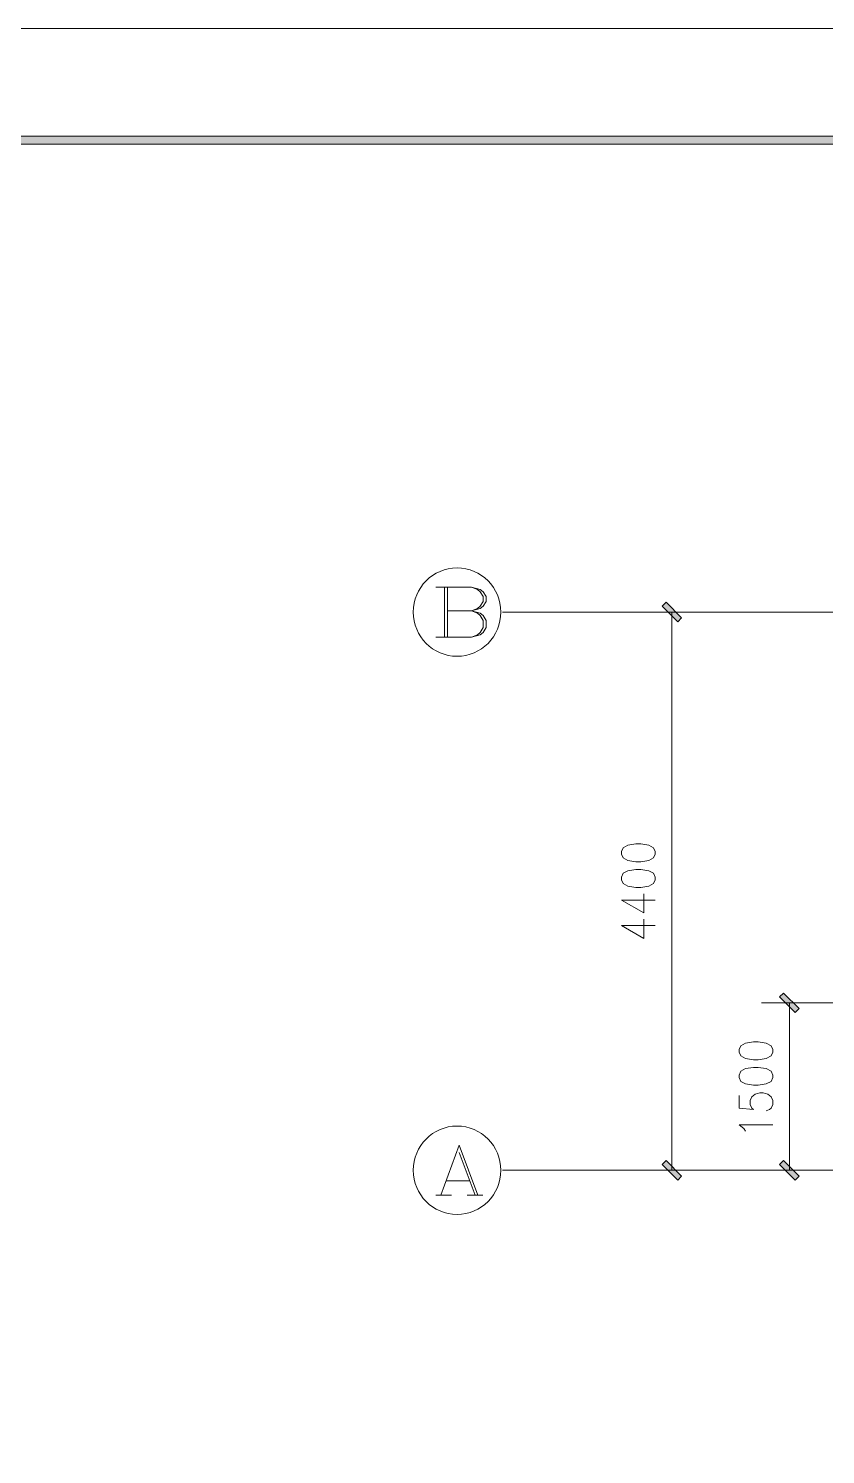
# Model space of a CAD drawing. Header units: millimetres. Extents: x 0 to 586, y 0 to 414.
# Drawn here: x 174.8 to 245.1, y 288.1 to 414.1 of the extents above; entities that cross this region are included whole.
import ezdxf

# ---------------------------------------------------------------- set-up
doc = ezdxf.new("R2010")
doc.units = ezdxf.units.MM

msp = doc.modelspace()

# ---------------------------------------------------------------- hatches: boundary and pattern name
h = msp.add_hatch(color=0)
h.dxf.hatch_style = 2
h.paths.add_polyline_path([(576.117861, 404.569083), (575.429944, 403.877639), (24.994306, 403.877639), (24.302861, 404.569083)])
h = msp.add_hatch(color=0)
h.dxf.hatch_style = 2
h.paths.add_polyline_path([(232.41, 362.027611), (232.06075, 361.678361), (230.681389, 363.057722), (231.030639, 363.406972)])
h = msp.add_hatch(color=0)
h.dxf.hatch_style = 2
h.paths.add_polyline_path([(242.785194, 327.518889), (242.439472, 327.173167), (241.056583, 328.552528), (241.405833, 328.901778)])
h = msp.add_hatch(color=0)
h.dxf.hatch_style = 2
h.paths.add_polyline_path([(230.681389, 313.764083), (231.030639, 314.113333), (232.41, 312.730444), (232.06075, 312.384722)])
h = msp.add_hatch(color=0)
h.dxf.hatch_style = 2
h.paths.add_polyline_path([(241.056583, 313.764083), (241.405833, 314.113333), (242.785194, 312.730444), (242.439472, 312.384722)])

# ---------------------------------------------------------------- linework, layer by layer
at = {"color": 0, "lineweight": 0}
for points in [[(0, 0), (585.632278, 0), (585.632278, 414.0835), (0, 414.0835)], [(576.117861, 404.569083), (575.429944, 403.877639), (24.994306, 403.877639), (24.302861, 404.569083)], [(232.41, 362.027611), (232.06075, 361.678361), (230.681389, 363.057722), (231.030639, 363.406972)], [(227.111278, 341.164333), (227.248861, 340.825667), (227.672194, 340.599889), (228.37775, 340.487), (228.801083, 340.487), (229.503111, 340.599889), (229.926444, 340.825667), (230.067556, 341.164333), (230.067556, 341.390111), (229.926444, 341.72525), (229.503111, 341.951028), (228.801083, 342.063917), (228.37775, 342.063917), (227.672194, 341.951028), (227.248861, 341.72525), (227.111278, 341.390111)], [(227.111278, 338.910083), (227.248861, 338.571417), (227.672194, 338.345639), (228.37775, 338.23275), (228.801083, 338.23275), (229.503111, 338.345639), (229.926444, 338.571417), (230.067556, 338.910083), (230.067556, 339.135861), (229.926444, 339.474528), (229.503111, 339.696778), (228.801083, 339.809667), (228.37775, 339.809667), (227.672194, 339.696778), (227.248861, 339.474528), (227.111278, 339.135861)], [(242.785194, 327.518889), (242.439472, 327.173167), (241.056583, 328.552528), (241.405833, 328.901778)], [(237.486472, 323.684194), (237.627583, 323.345528), (238.047389, 323.11975), (238.752944, 323.006861), (239.176278, 323.006861), (239.878306, 323.11975), (240.301639, 323.345528), (240.44275, 323.684194), (240.44275, 323.909972), (240.301639, 324.248639), (239.878306, 324.474417), (239.176278, 324.587306), (238.752944, 324.587306), (238.047389, 324.474417), (237.627583, 324.248639), (237.486472, 323.909972)], [(237.486472, 321.429944), (237.627583, 321.091278), (238.047389, 320.869028), (238.752944, 320.756139), (239.176278, 320.756139), (239.878306, 320.869028), (240.301639, 321.091278), (240.44275, 321.429944), (240.44275, 321.655722), (240.301639, 321.994389), (239.878306, 322.220167), (239.176278, 322.333056), (238.752944, 322.333056), (238.047389, 322.220167), (237.627583, 321.994389), (237.486472, 321.655722)], [(230.681389, 313.764083), (231.030639, 314.113333), (232.41, 312.730444), (232.06075, 312.384722)], [(241.056583, 313.764083), (241.405833, 314.113333), (242.785194, 312.730444), (242.439472, 312.384722)]]:
    msp.add_lwpolyline(points, close=True, dxfattribs=at)
for points in [[(210.696528, 364.751056), (213.850361, 364.751056), (214.637056, 364.542917), (214.901639, 364.33125), (215.162694, 363.911444), (215.162694, 363.491639), (214.901639, 363.068306), (214.637056, 362.860167), (213.850361, 362.6485)], [(211.483222, 360.334278), (211.483222, 364.751056)], [(211.747806, 364.751056), (211.747806, 360.334278)], [(213.850361, 364.751056), (214.376, 364.542917), (214.637056, 364.33125), (214.901639, 363.911444), (214.901639, 363.491639), (214.637056, 363.068306), (214.376, 362.860167), (213.850361, 362.6485)], [(211.747806, 362.6485), (213.850361, 362.6485), (214.637056, 362.436833), (214.901639, 362.228694), (215.162694, 361.808889), (215.162694, 361.177417), (214.901639, 360.754083), (214.637056, 360.545944), (213.850361, 360.334278), (210.696528, 360.334278)], [(213.850361, 362.6485), (214.376, 362.436833), (214.637056, 362.228694), (214.901639, 361.808889), (214.901639, 361.177417), (214.637056, 360.754083), (214.376, 360.545944), (213.850361, 360.334278)], [(216.609083, 362.542667), (257.351389, 362.542667)], [(218.902139, 362.542667), (237.634639, 362.542667)], [(238.618889, 362.542667), (220.874167, 362.542667)], [(238.618889, 362.542667), (228.75875, 362.542667)], [(240.227556, 362.542667), (229.079778, 362.542667)], [(231.545694, 313.256083), (231.545694, 362.532083)], [(240.590917, 362.542667), (242.562944, 362.542667)], [(227.111278, 337.107389), (229.079778, 335.9785), (229.079778, 337.671833)], [(227.111278, 337.107389), (230.067556, 337.107389)], [(227.111278, 334.853139), (229.079778, 333.727778), (229.079778, 335.417583)], [(227.111278, 334.853139), (230.067556, 334.853139)], [(268.146389, 328.037472), (239.4585, 328.037472)], [(241.920889, 328.026889), (241.920889, 313.256083)], [(237.486472, 319.853028), (237.486472, 318.727667), (238.752944, 318.614778), (238.611833, 318.727667), (238.470722, 319.066333), (238.470722, 319.401472), (238.611833, 319.740139), (238.894056, 319.965917), (239.317389, 320.078806), (239.599611, 320.078806), (240.019417, 319.965917), (240.301639, 319.740139), (240.44275, 319.401472), (240.44275, 319.066333), (240.301639, 318.727667), (240.160528, 318.614778), (239.878306, 318.501889)], [(238.047389, 316.699194), (237.906278, 316.924972), (237.486472, 317.260111), (240.44275, 317.260111)], [(212.781444, 315.457417), (211.158667, 311.040639)], [(212.781444, 315.457417), (214.40775, 311.040639)], [(212.781444, 314.825944), (214.174917, 311.040639)], [(216.609083, 313.249028), (257.351389, 313.249028)], [(218.902139, 313.249028), (237.634639, 313.249028)], [(238.618889, 313.249028), (228.75875, 313.249028)], [(238.618889, 313.249028), (228.75875, 313.249028)], [(240.227556, 313.249028), (229.079778, 313.249028)], [(244.686667, 313.249028), (239.4585, 313.249028)], [(240.590917, 313.249028), (242.562944, 313.249028)], [(211.624333, 312.300056), (213.70925, 312.300056)], [(210.696528, 311.040639), (212.086472, 311.040639)], [(213.479944, 311.040639), (214.869889, 311.040639)]]:
    msp.add_lwpolyline(points, dxfattribs=at)
for centre in [(212.587417, 362.544431), (212.587417, 313.247264)]:
    msp.add_ellipse(centre, major_axis=(0, 3.903486), ratio=0.989607, start_param=0, end_param=6.283185, dxfattribs=at)

doc.saveas('drawing.dxf')
